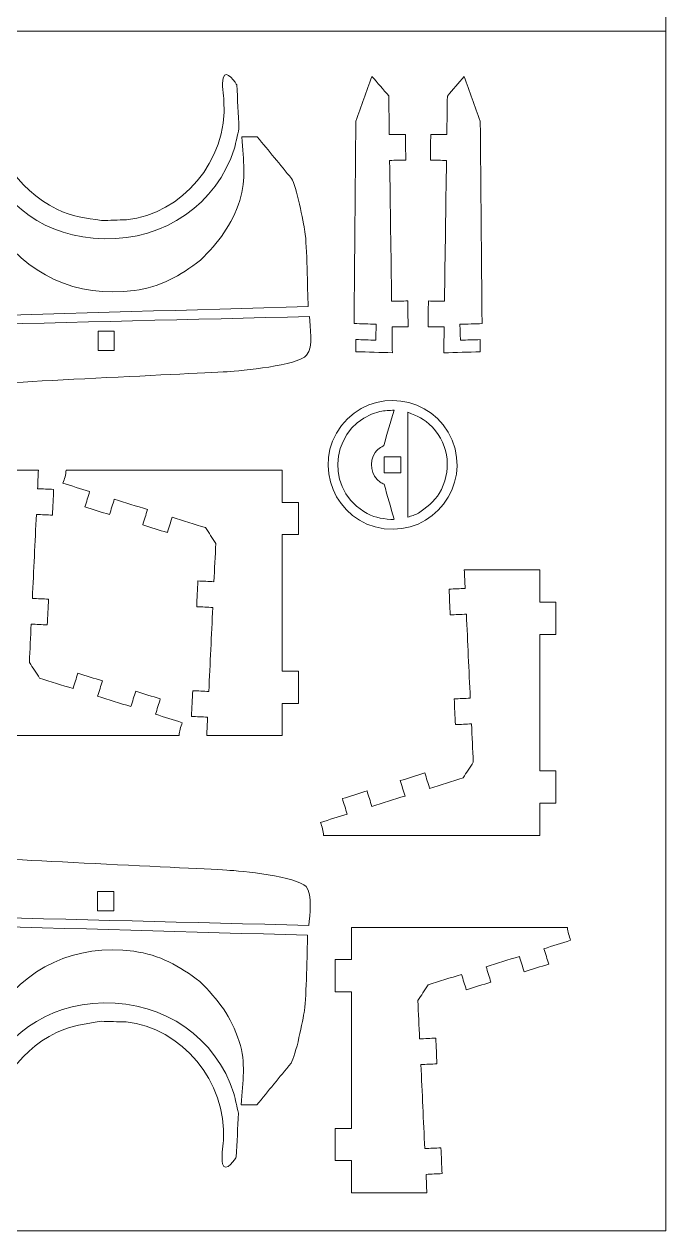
# Model space of a CAD drawing. Header units: centimetres. Extents: x 23.4 to 81.4, y 23.1 to 61.1.
# Drawn here: x 71.22 to 81.37, y 23.09 to 42.2 of the extents above; entities that cross this region are included whole.
import ezdxf

# ---------------------------------------------------------------- set-up
doc = ezdxf.new("R2010")
doc.units = ezdxf.units.CM
doc.header["$MEASUREMENT"] = 0
doc.layers.add('Camada 1', color=7, linetype='Continuous')

msp = doc.modelspace()

# ---------------------------------------------------------------- linework, layer by layer
at = {"layer": 'Camada 1', "color": 175, "lineweight": 20}
for points in [[(81.37193, 61.09444), (81.37193, 61.09444), (81.37193, 23.09444), (81.37193, 23.09444)], [(23.37193, 42.09444), (23.37193, 42.09444), (81.37193, 42.09444), (81.37193, 42.09444)], [(23.37193, 23.09444), (23.37193, 23.09444), (81.37193, 23.09444), (81.37193, 23.09444)]]:
    msp.add_open_spline(points, degree=3, dxfattribs=at)
at = {"layer": 'Camada 1', "color": 114, "lineweight": 9}
for points, knots in [([(72.44384, 39.09448), (72.20046, 39.13155), (71.97573, 39.15892), (71.73872, 39.27316), (71.73872, 39.27316), (71.09253, 39.58463), (70.73038, 40.25845), (70.47953, 40.89055), (70.47953, 40.89055), (70.38877, 41.11925), (70.33681, 41.63975), (70.01195, 41.66389), (70.01195, 41.66389), (69.36122, 41.66901), (68.71049, 41.67412), (68.05976, 41.67924), (68.05976, 41.67924), (65.79178, 41.68693), (63.5085, 41.66277), (61.2408, 41.62264), (61.2408, 41.62264), (60.79429, 41.61288), (60.34779, 41.60311), (59.90128, 41.59335), (59.90128, 41.59335), (59.5117, 41.56027), (59.66974, 41.06447), (59.51252, 40.57643), (59.51252, 40.57643), (58.95666, 38.85098), (56.60141, 38.56348), (55.64689, 40.10482), (55.64689, 40.10482), (55.24868, 40.74785), (55.49301, 41.09395), (55.08874, 41.04688), (55.08874, 41.04688), (55.11459, 40.76546), (55.12636, 40.60205), (55.24227, 40.31459), (55.24227, 40.31459), (55.80534, 38.91816), (57.46146, 38.28498), (58.78356, 39.1026), (58.78356, 39.1026), (59.42362, 39.49843), (59.82345, 40.1884), (59.85354, 40.94318), (59.85354, 40.94318), (59.85861, 41.0703), (59.83539, 41.1372), (59.94464, 41.1414), (59.94464, 41.1414), (61.49237, 41.18665), (69.87624, 41.30693), (70.03321, 41.23594), (70.03321, 41.23594), (70.17435, 41.17211), (70.20813, 40.63637), (70.49237, 40.12919), (70.49237, 40.12919), (70.93773, 39.33452), (71.52874, 38.82482), (72.48797, 38.8045), (72.48797, 38.8045), (73.44109, 38.78431), (74.26849, 39.35689), (74.54637, 40.2385), (74.54637, 40.2385), (74.57022, 40.34121), (74.5941, 40.44393), (74.61796, 40.54664), (74.61796, 40.54664), (74.6066, 40.77931), (74.59524, 41.01199), (74.58388, 41.24466), (74.58388, 41.24466), (74.58367, 41.24518), (74.40764, 41.52243), (74.36726, 41.35129), (74.36726, 41.35129), (74.34284, 41.24784), (74.37367, 41.08547), (74.37983, 40.98368), (74.37983, 40.98368), (74.43693, 40.03985), (73.71355, 39.19713), (72.83957, 39.10548), (72.83957, 39.10548), (72.70766, 39.10181), (72.57575, 39.09815), (72.44384, 39.09448)], [0, 0, 0, 0, 0.04166667, 0.04166667, 0.04166667, 0.04166667, 0.08333333, 0.08333333, 0.08333333, 0.08333333, 0.125, 0.125, 0.125, 0.125, 0.16666667, 0.16666667, 0.16666667, 0.16666667, 0.20833333, 0.20833333, 0.20833333, 0.20833333, 0.25, 0.25, 0.25, 0.25, 0.29166667, 0.29166667, 0.29166667, 0.29166667, 0.33333333, 0.33333333, 0.33333333, 0.33333333, 0.375, 0.375, 0.375, 0.375, 0.41666667, 0.41666667, 0.41666667, 0.41666667, 0.45833333, 0.45833333, 0.45833333, 0.45833333, 0.5, 0.5, 0.5, 0.5, 0.54166667, 0.54166667, 0.54166667, 0.54166667, 0.58333333, 0.58333333, 0.58333333, 0.58333333, 0.625, 0.625, 0.625, 0.625, 0.66666667, 0.66666667, 0.66666667, 0.66666667, 0.70833333, 0.70833333, 0.70833333, 0.70833333, 0.75, 0.75, 0.75, 0.75, 0.79166667, 0.79166667, 0.79166667, 0.79166667, 0.83333333, 0.83333333, 0.83333333, 0.83333333, 0.875, 0.875, 0.875, 0.875, 0.91666667, 0.91666667, 0.91666667, 0.91666667, 1, 1, 1, 1]), ([(76.72267, 41.3761), (76.63772, 41.13986), (76.55277, 40.90361), (76.46781, 40.66737), (76.46781, 40.66737), (76.45801, 39.59908), (76.4482, 38.53079), (76.4384, 37.46252), (76.4384, 37.46252), (76.55532, 37.4591), (76.67225, 37.45567), (76.78918, 37.45225), (76.78918, 37.45225), (76.78672, 37.36814), (76.78426, 37.28403), (76.78179, 37.19991), (76.78179, 37.19991), (76.67722, 37.20297), (76.57265, 37.20603), (76.46808, 37.2091), (76.46808, 37.2091), (76.46807, 37.14495), (76.46807, 37.08081), (76.46806, 37.01667), (76.46806, 37.01667), (76.66035, 37.01104), (76.85263, 37.00541), (77.04491, 36.99978), (77.04491, 36.99978), (77.043, 37.1362), (77.0411, 37.27263), (77.03918, 37.40904), (77.03918, 37.40904), (77.12416, 37.41025), (77.20914, 37.41142), (77.29412, 37.41261), (77.29412, 37.41261), (77.29222, 37.54858), (77.29031, 37.68454), (77.28841, 37.82051), (77.28841, 37.82051), (77.20343, 37.81932), (77.11845, 37.81813), (77.03347, 37.81694), (77.03347, 37.81694), (77.02307, 38.56029), (77.01265, 39.30364), (77.00224, 40.04698), (77.00224, 40.04698), (77.08722, 40.04818), (77.1722, 40.04936), (77.25718, 40.05056), (77.25718, 40.05056), (77.25528, 40.18652), (77.25337, 40.32248), (77.25147, 40.45845), (77.25147, 40.45845), (77.16649, 40.45725), (77.08151, 40.45607), (76.99653, 40.45488), (76.99653, 40.45488), (76.99368, 40.65882), (76.99083, 40.86278), (76.98797, 41.06673), (76.98797, 41.06673), (76.89954, 41.16985), (76.8111, 41.27297), (76.72267, 41.3761)], [0, 0, 0, 0, 0.05555556, 0.05555556, 0.05555556, 0.05555556, 0.11111111, 0.11111111, 0.11111111, 0.11111111, 0.16666667, 0.16666667, 0.16666667, 0.16666667, 0.22222222, 0.22222222, 0.22222222, 0.22222222, 0.27777778, 0.27777778, 0.27777778, 0.27777778, 0.33333333, 0.33333333, 0.33333333, 0.33333333, 0.38888889, 0.38888889, 0.38888889, 0.38888889, 0.44444444, 0.44444444, 0.44444444, 0.44444444, 0.5, 0.5, 0.5, 0.5, 0.55555556, 0.55555556, 0.55555556, 0.55555556, 0.61111111, 0.61111111, 0.61111111, 0.61111111, 0.66666667, 0.66666667, 0.66666667, 0.66666667, 0.72222222, 0.72222222, 0.72222222, 0.72222222, 0.77777778, 0.77777778, 0.77777778, 0.77777778, 0.83333333, 0.83333333, 0.83333333, 0.83333333, 0.88888889, 0.88888889, 0.88888889, 0.88888889, 1, 1, 1, 1]), ([(78.18061, 41.37558), (78.26556, 41.13934), (78.35051, 40.90309), (78.43547, 40.66685), (78.43547, 40.66685), (78.44527, 39.59856), (78.45508, 38.53027), (78.46488, 37.462), (78.46488, 37.462), (78.34796, 37.45858), (78.23103, 37.45515), (78.1141, 37.45173), (78.1141, 37.45173), (78.11656, 37.36762), (78.11902, 37.28351), (78.12149, 37.19939), (78.12149, 37.19939), (78.22606, 37.20245), (78.33063, 37.20551), (78.4352, 37.20858), (78.4352, 37.20858), (78.43521, 37.14443), (78.43521, 37.08029), (78.43522, 37.01615), (78.43522, 37.01615), (78.24293, 37.01052), (78.05065, 37.00489), (77.85837, 36.99926), (77.85837, 36.99926), (77.86028, 37.13568), (77.86218, 37.27211), (77.8641, 37.40852), (77.8641, 37.40852), (77.77912, 37.40973), (77.69414, 37.4109), (77.60916, 37.41209), (77.60916, 37.41209), (77.61106, 37.54806), (77.61297, 37.68402), (77.61487, 37.81999), (77.61487, 37.81999), (77.69985, 37.8188), (77.78483, 37.81761), (77.86981, 37.81642), (77.86981, 37.81642), (77.88021, 38.55977), (77.89063, 39.30312), (77.90104, 40.04646), (77.90104, 40.04646), (77.81606, 40.04766), (77.73108, 40.04884), (77.6461, 40.05004), (77.6461, 40.05004), (77.648, 40.186), (77.64991, 40.32196), (77.65181, 40.45793), (77.65181, 40.45793), (77.73679, 40.45673), (77.82177, 40.45555), (77.90675, 40.45436), (77.90675, 40.45436), (77.9096, 40.6583), (77.91245, 40.86226), (77.91531, 41.06621), (77.91531, 41.06621), (78.00374, 41.16933), (78.09218, 41.27245), (78.18061, 41.37558)], [0, 0, 0, 0, 0.05555556, 0.05555556, 0.05555556, 0.05555556, 0.11111111, 0.11111111, 0.11111111, 0.11111111, 0.16666667, 0.16666667, 0.16666667, 0.16666667, 0.22222222, 0.22222222, 0.22222222, 0.22222222, 0.27777778, 0.27777778, 0.27777778, 0.27777778, 0.33333333, 0.33333333, 0.33333333, 0.33333333, 0.38888889, 0.38888889, 0.38888889, 0.38888889, 0.44444444, 0.44444444, 0.44444444, 0.44444444, 0.5, 0.5, 0.5, 0.5, 0.55555556, 0.55555556, 0.55555556, 0.55555556, 0.61111111, 0.61111111, 0.61111111, 0.61111111, 0.66666667, 0.66666667, 0.66666667, 0.66666667, 0.72222222, 0.72222222, 0.72222222, 0.72222222, 0.77777778, 0.77777778, 0.77777778, 0.77777778, 0.83333333, 0.83333333, 0.83333333, 0.83333333, 0.88888889, 0.88888889, 0.88888889, 0.88888889, 1, 1, 1, 1]), ([(74.00865, 38.46543), (73.6819, 38.21846), (73.37567, 38.04109), (72.96028, 37.98542), (72.96028, 37.98542), (72.04451, 37.8627), (71.24466, 38.23883), (70.73903, 39.0033), (70.73903, 39.0033), (70.68508, 39.09483), (70.63113, 39.18635), (70.57717, 39.27788), (70.57717, 39.27788), (66.95935, 39.22892), (63.34152, 39.17997), (59.72368, 39.131), (59.72368, 39.131), (59.41352, 38.55781), (59.02339, 38.17082), (58.398, 37.9492), (58.398, 37.9492), (57.13347, 37.50109), (55.81689, 38.18127), (55.32901, 39.37009), (55.32901, 39.37009), (55.21882, 39.63857), (55.19846, 39.82167), (55.17104, 40.1013), (55.17104, 40.1013), (54.89145, 40.04008), (54.41212, 40.05383), (54.10935, 40.00364), (54.10935, 40.00364), (53.95169, 39.9775), (53.74914, 39.54348), (53.66542, 39.39097), (53.66542, 39.39097), (53.48256, 39.0579), (53.40502, 38.79229), (53.38691, 38.43087), (53.38691, 38.43087), (53.43532, 38.42733), (53.48374, 38.42379), (53.53216, 38.42026), (53.53216, 38.42026), (53.51045, 38.11574), (53.48874, 37.81122), (53.46703, 37.5067), (53.46703, 37.5067), (53.42502, 37.5096), (53.38301, 37.51251), (53.341, 37.5154), (53.341, 37.5154), (53.33402, 37.37611), (53.32703, 37.23682), (53.32005, 37.09753), (53.32005, 37.09753), (60.78416, 37.30872), (68.24828, 37.51992), (75.71238, 37.7311), (75.71238, 37.7311), (75.70113, 38.01403), (75.69751, 38.68372), (75.6612, 38.92174), (75.6612, 38.92174), (75.63832, 39.0717), (75.52679, 39.63967), (75.45024, 39.75922), (75.45024, 39.75922), (75.2695, 39.97912), (75.08875, 40.199), (74.90801, 40.41889), (74.90801, 40.41889), (74.82569, 40.41864), (74.74336, 40.41838), (74.66105, 40.41813), (74.66105, 40.41813), (74.68612, 40.02778), (74.74146, 39.765), (74.62969, 39.41194), (74.62969, 39.41194), (74.50621, 39.0219), (74.29275, 38.74924), (74.00865, 38.46543)], [0, 0, 0, 0, 0.04545455, 0.04545455, 0.04545455, 0.04545455, 0.09090909, 0.09090909, 0.09090909, 0.09090909, 0.13636364, 0.13636364, 0.13636364, 0.13636364, 0.18181818, 0.18181818, 0.18181818, 0.18181818, 0.22727273, 0.22727273, 0.22727273, 0.22727273, 0.27272727, 0.27272727, 0.27272727, 0.27272727, 0.31818182, 0.31818182, 0.31818182, 0.31818182, 0.36363636, 0.36363636, 0.36363636, 0.36363636, 0.40909091, 0.40909091, 0.40909091, 0.40909091, 0.45454545, 0.45454545, 0.45454545, 0.45454545, 0.5, 0.5, 0.5, 0.5, 0.54545455, 0.54545455, 0.54545455, 0.54545455, 0.59090909, 0.59090909, 0.59090909, 0.59090909, 0.63636364, 0.63636364, 0.63636364, 0.63636364, 0.68181818, 0.68181818, 0.68181818, 0.68181818, 0.72727273, 0.72727273, 0.72727273, 0.72727273, 0.77272727, 0.77272727, 0.77272727, 0.77272727, 0.81818182, 0.81818182, 0.81818182, 0.81818182, 0.86363636, 0.86363636, 0.86363636, 0.86363636, 0.90909091, 0.90909091, 0.90909091, 0.90909091, 1, 1, 1, 1]), ([(53.33872, 36.46774), (53.3387, 36.38637), (53.33867, 36.30502), (53.33864, 36.22366), (53.33864, 36.22366), (54.78219, 36.22239), (56.38474, 36.19883), (57.80856, 36.22204), (57.80856, 36.22204), (61.77731, 36.30857), (65.74606, 36.39511), (69.71481, 36.48164), (69.71481, 36.48164), (69.34542, 36.03945), (67.63679, 34.06555), (67.24386, 33.74297), (67.24386, 33.74297), (67.09591, 33.62151), (66.89986, 33.57051), (66.71293, 33.55181), (66.71293, 33.55181), (65.39906, 33.42036), (64.05359, 33.42018), (62.73774, 33.40367), (62.73774, 33.40367), (62.75698, 33.3193), (62.77622, 33.23493), (62.79545, 33.15057), (62.79545, 33.15057), (63.11139, 33.15575), (66.64437, 33.27659), (66.852, 33.33156), (66.852, 33.33156), (66.94809, 33.37822), (67.04416, 33.42487), (67.14025, 33.47153), (67.14025, 33.47153), (67.46514, 33.6588), (67.64511, 33.87942), (67.91203, 34.1505), (67.91203, 34.1505), (68.32646, 34.57141), (69.97828, 36.18682), (70.36246, 36.47495), (70.36246, 36.47495), (70.41359, 36.5133), (73.79647, 36.66512), (74.43324, 36.70058), (74.43324, 36.70058), (74.65137, 36.71272), (75.54719, 36.79786), (75.68739, 36.96223), (75.68739, 36.96223), (75.79882, 37.09288), (75.74026, 37.40899), (75.73425, 37.57491), (75.73425, 37.57491), (68.26914, 37.3892), (60.80403, 37.2035), (53.33892, 37.01778), (53.33892, 37.01778), (53.33889, 36.93642), (53.33887, 36.85506), (53.33884, 36.7737), (53.33884, 36.7737), (53.42383, 36.77367), (53.50881, 36.77364), (53.5938, 36.77361), (53.5938, 36.77361), (53.59377, 36.67162), (53.59373, 36.56964), (53.5937, 36.46765), (53.5937, 36.46765), (53.50871, 36.46767), (53.42371, 36.46771), (53.33872, 36.46774)], [0, 0, 0, 0, 0.05, 0.05, 0.05, 0.05, 0.1, 0.1, 0.1, 0.1, 0.15, 0.15, 0.15, 0.15, 0.2, 0.2, 0.2, 0.2, 0.25, 0.25, 0.25, 0.25, 0.3, 0.3, 0.3, 0.3, 0.35, 0.35, 0.35, 0.35, 0.4, 0.4, 0.4, 0.4, 0.45, 0.45, 0.45, 0.45, 0.5, 0.5, 0.5, 0.5, 0.55, 0.55, 0.55, 0.55, 0.6, 0.6, 0.6, 0.6, 0.65, 0.65, 0.65, 0.65, 0.7, 0.7, 0.7, 0.7, 0.75, 0.75, 0.75, 0.75, 0.8, 0.8, 0.8, 0.8, 0.85, 0.85, 0.85, 0.85, 0.9, 0.9, 0.9, 0.9, 1, 1, 1, 1]), ([(76.23885, 35.84644), (76.71598, 36.4677), (77.69085, 36.33904), (77.99034, 35.61517), (77.99034, 35.61517), (78.28984, 34.89128), (77.69095, 34.1115), (76.91431, 34.21398), (76.91431, 34.21398), (76.13772, 34.31645), (75.76173, 35.22521), (76.23885, 35.84644)], [0, 0, 0, 0, 0.25, 0.25, 0.25, 0.25, 0.5, 0.5, 0.5, 0.5, 1, 1, 1, 1]), ([(71.43126, 34.84797), (71.51615, 34.84398), (71.60105, 34.84), (71.68594, 34.836), (71.68594, 34.836), (71.67956, 34.70018), (71.67317, 34.56434), (71.66679, 34.42851), (71.66679, 34.42851), (71.58189, 34.43251), (71.49701, 34.43649), (71.41211, 34.44048), (71.41211, 34.44048), (71.39126, 33.99703), (71.37042, 33.55359), (71.34958, 33.11014), (71.34958, 33.11014), (71.43447, 33.10615), (71.51937, 33.10216), (71.60425, 33.09817), (71.60425, 33.09817), (71.59787, 32.96235), (71.59149, 32.82651), (71.5851, 32.69068), (71.5851, 32.69068), (71.50021, 32.69468), (71.41531, 32.69866), (71.33042, 32.70265), (71.33042, 32.70265), (71.32092, 32.50056), (71.31143, 32.29848), (71.30192, 32.0964), (71.30192, 32.0964), (71.35596, 32.01322), (71.40999, 31.93004), (71.46402, 31.84687), (71.46402, 31.84687), (71.64021, 31.7918), (71.81639, 31.73674), (71.99258, 31.68167), (71.99258, 31.68167), (72.01784, 31.76282), (72.0431, 31.84397), (72.06836, 31.92512), (72.06836, 31.92512), (72.19819, 31.8847), (72.32803, 31.84428), (72.45786, 31.80386), (72.45786, 31.80386), (72.4326, 31.72272), (72.40733, 31.64157), (72.38208, 31.56042), (72.38208, 31.56042), (72.55735, 31.50586), (72.73263, 31.4513), (72.9079, 31.39674), (72.9079, 31.39674), (72.93316, 31.47789), (72.95842, 31.55903), (72.98369, 31.64018), (72.98369, 31.64018), (73.11352, 31.59976), (73.24335, 31.55934), (73.37318, 31.51892), (73.37318, 31.51892), (73.34793, 31.43777), (73.32266, 31.35664), (73.2974, 31.27549), (73.2974, 31.27549), (73.43816, 31.23094), (73.57891, 31.18638), (73.71966, 31.14183), (73.71966, 31.14183), (73.69836, 31.07368), (73.67117, 31.00886), (73.67117, 30.93723), (73.67117, 30.93723), (72.5308, 30.93727), (71.39043, 30.9373), (70.25005, 30.93734), (70.25005, 30.93734), (70.25005, 31.10731), (70.25006, 31.27728), (70.25006, 31.44726), (70.25006, 31.44726), (70.16507, 31.44726), (70.0801, 31.44727), (69.99511, 31.44727), (69.99511, 31.44727), (69.99512, 31.61724), (69.99512, 31.78721), (69.99513, 31.95719), (69.99513, 31.95719), (70.08011, 31.95719), (70.16509, 31.95718), (70.25008, 31.95718), (70.25008, 31.95718), (70.25011, 32.67825), (70.25013, 33.39932), (70.25015, 34.12039), (70.25015, 34.12039), (70.16516, 34.12039), (70.08018, 34.1204), (69.99519, 34.1204), (69.99519, 34.1204), (69.9952, 34.29037), (69.9952, 34.46034), (69.99521, 34.63032), (69.99521, 34.63032), (70.08019, 34.63032), (70.16517, 34.63031), (70.25016, 34.63031), (70.25016, 34.63031), (70.25017, 34.80028), (70.25017, 34.97026), (70.25018, 35.14024), (70.25018, 35.14024), (70.64845, 35.14023), (71.04673, 35.14021), (71.445, 35.1402), (71.445, 35.1402), (71.44042, 35.04279), (71.43584, 34.94538), (71.43126, 34.84797)], [0, 0, 0, 0, 0.03125, 0.03125, 0.03125, 0.03125, 0.0625, 0.0625, 0.0625, 0.0625, 0.09375, 0.09375, 0.09375, 0.09375, 0.125, 0.125, 0.125, 0.125, 0.15625, 0.15625, 0.15625, 0.15625, 0.1875, 0.1875, 0.1875, 0.1875, 0.21875, 0.21875, 0.21875, 0.21875, 0.25, 0.25, 0.25, 0.25, 0.28125, 0.28125, 0.28125, 0.28125, 0.3125, 0.3125, 0.3125, 0.3125, 0.34375, 0.34375, 0.34375, 0.34375, 0.375, 0.375, 0.375, 0.375, 0.40625, 0.40625, 0.40625, 0.40625, 0.4375, 0.4375, 0.4375, 0.4375, 0.46875, 0.46875, 0.46875, 0.46875, 0.5, 0.5, 0.5, 0.5, 0.53125, 0.53125, 0.53125, 0.53125, 0.5625, 0.5625, 0.5625, 0.5625, 0.59375, 0.59375, 0.59375, 0.59375, 0.625, 0.625, 0.625, 0.625, 0.65625, 0.65625, 0.65625, 0.65625, 0.6875, 0.6875, 0.6875, 0.6875, 0.71875, 0.71875, 0.71875, 0.71875, 0.75, 0.75, 0.75, 0.75, 0.78125, 0.78125, 0.78125, 0.78125, 0.8125, 0.8125, 0.8125, 0.8125, 0.84375, 0.84375, 0.84375, 0.84375, 0.875, 0.875, 0.875, 0.875, 0.90625, 0.90625, 0.90625, 0.90625, 0.9375, 0.9375, 0.9375, 0.9375, 1, 1, 1, 1]), ([(74.12175, 31.22949), (74.03686, 31.23348), (73.95196, 31.23746), (73.86707, 31.24146), (73.86707, 31.24146), (73.87345, 31.37728), (73.87984, 31.51312), (73.88622, 31.64895), (73.88622, 31.64895), (73.97112, 31.64495), (74.056, 31.64097), (74.1409, 31.63698), (74.1409, 31.63698), (74.16175, 32.08043), (74.18259, 32.52387), (74.20343, 32.96732), (74.20343, 32.96732), (74.11854, 32.97131), (74.03364, 32.9753), (73.94876, 32.97929), (73.94876, 32.97929), (73.95514, 33.11511), (73.96152, 33.25095), (73.96791, 33.38678), (73.96791, 33.38678), (74.0528, 33.38278), (74.1377, 33.3788), (74.22259, 33.37481), (74.22259, 33.37481), (74.23209, 33.5769), (74.24158, 33.77898), (74.25109, 33.98106), (74.25109, 33.98106), (74.19705, 34.06424), (74.14302, 34.14742), (74.08899, 34.23059), (74.08899, 34.23059), (73.9128, 34.28566), (73.73662, 34.34072), (73.56043, 34.39579), (73.56043, 34.39579), (73.53517, 34.31464), (73.50991, 34.23349), (73.48465, 34.15234), (73.48465, 34.15234), (73.35482, 34.19276), (73.22498, 34.23318), (73.09515, 34.2736), (73.09515, 34.2736), (73.12041, 34.35474), (73.14568, 34.43589), (73.17093, 34.51704), (73.17093, 34.51704), (72.99566, 34.5716), (72.82038, 34.62616), (72.64511, 34.68072), (72.64511, 34.68072), (72.61985, 34.59957), (72.59459, 34.51843), (72.56932, 34.43728), (72.56932, 34.43728), (72.43949, 34.4777), (72.30966, 34.51812), (72.17983, 34.55854), (72.17983, 34.55854), (72.20508, 34.63969), (72.23035, 34.72082), (72.25561, 34.80197), (72.25561, 34.80197), (72.11485, 34.84652), (71.9741, 34.89108), (71.83335, 34.93563), (71.83335, 34.93563), (71.85465, 35.00378), (71.88184, 35.0686), (71.88184, 35.14023), (71.88184, 35.14023), (73.02221, 35.14019), (74.16258, 35.14016), (75.30296, 35.14012), (75.30296, 35.14012), (75.30296, 34.97015), (75.30295, 34.80018), (75.30295, 34.6302), (75.30295, 34.6302), (75.38794, 34.6302), (75.47291, 34.63019), (75.5579, 34.63019), (75.5579, 34.63019), (75.55789, 34.46022), (75.55789, 34.29025), (75.55788, 34.12027), (75.55788, 34.12027), (75.4729, 34.12027), (75.38792, 34.12028), (75.30293, 34.12028), (75.30293, 34.12028), (75.3029, 33.39921), (75.30288, 32.67814), (75.30286, 31.95707), (75.30286, 31.95707), (75.38785, 31.95707), (75.47283, 31.95706), (75.55782, 31.95706), (75.55782, 31.95706), (75.55781, 31.78709), (75.55781, 31.61712), (75.5578, 31.44714), (75.5578, 31.44714), (75.47282, 31.44714), (75.38784, 31.44715), (75.30285, 31.44715), (75.30285, 31.44715), (75.30284, 31.27718), (75.30284, 31.1072), (75.30283, 30.93722), (75.30283, 30.93722), (74.90456, 30.93723), (74.50628, 30.93725), (74.10801, 30.93726), (74.10801, 30.93726), (74.11259, 31.03467), (74.11717, 31.13208), (74.12175, 31.22949)], [0, 0, 0, 0, 0.03125, 0.03125, 0.03125, 0.03125, 0.0625, 0.0625, 0.0625, 0.0625, 0.09375, 0.09375, 0.09375, 0.09375, 0.125, 0.125, 0.125, 0.125, 0.15625, 0.15625, 0.15625, 0.15625, 0.1875, 0.1875, 0.1875, 0.1875, 0.21875, 0.21875, 0.21875, 0.21875, 0.25, 0.25, 0.25, 0.25, 0.28125, 0.28125, 0.28125, 0.28125, 0.3125, 0.3125, 0.3125, 0.3125, 0.34375, 0.34375, 0.34375, 0.34375, 0.375, 0.375, 0.375, 0.375, 0.40625, 0.40625, 0.40625, 0.40625, 0.4375, 0.4375, 0.4375, 0.4375, 0.46875, 0.46875, 0.46875, 0.46875, 0.5, 0.5, 0.5, 0.5, 0.53125, 0.53125, 0.53125, 0.53125, 0.5625, 0.5625, 0.5625, 0.5625, 0.59375, 0.59375, 0.59375, 0.59375, 0.625, 0.625, 0.625, 0.625, 0.65625, 0.65625, 0.65625, 0.65625, 0.6875, 0.6875, 0.6875, 0.6875, 0.71875, 0.71875, 0.71875, 0.71875, 0.75, 0.75, 0.75, 0.75, 0.78125, 0.78125, 0.78125, 0.78125, 0.8125, 0.8125, 0.8125, 0.8125, 0.84375, 0.84375, 0.84375, 0.84375, 0.875, 0.875, 0.875, 0.875, 0.90625, 0.90625, 0.90625, 0.90625, 0.9375, 0.9375, 0.9375, 0.9375, 1, 1, 1, 1]), ([(78.19631, 33.26842), (78.11142, 33.26443), (78.02652, 33.26045), (77.94163, 33.25645), (77.94163, 33.25645), (77.94801, 33.12063), (77.9544, 32.98479), (77.96078, 32.84896), (77.96078, 32.84896), (78.04568, 32.85296), (78.13056, 32.85694), (78.21546, 32.86093), (78.21546, 32.86093), (78.23631, 32.41748), (78.25715, 31.97404), (78.27799, 31.53059), (78.27799, 31.53059), (78.1931, 31.5266), (78.1082, 31.52261), (78.02332, 31.51862), (78.02332, 31.51862), (78.0297, 31.3828), (78.03608, 31.24696), (78.04247, 31.11113), (78.04247, 31.11113), (78.12736, 31.11513), (78.21226, 31.11911), (78.29715, 31.1231), (78.29715, 31.1231), (78.30665, 30.92101), (78.31614, 30.71893), (78.32565, 30.51685), (78.32565, 30.51685), (78.27161, 30.43367), (78.21758, 30.35049), (78.16355, 30.26732), (78.16355, 30.26732), (77.98736, 30.21225), (77.81118, 30.15719), (77.63499, 30.10212), (77.63499, 30.10212), (77.60973, 30.18327), (77.58447, 30.26442), (77.55921, 30.34557), (77.55921, 30.34557), (77.42938, 30.30515), (77.29954, 30.26473), (77.16971, 30.22431), (77.16971, 30.22431), (77.19497, 30.14317), (77.22024, 30.06202), (77.24549, 29.98087), (77.24549, 29.98087), (77.07022, 29.92631), (76.89494, 29.87175), (76.71967, 29.81719), (76.71967, 29.81719), (76.69441, 29.89834), (76.66915, 29.97948), (76.64388, 30.06063), (76.64388, 30.06063), (76.51405, 30.02021), (76.38422, 29.97979), (76.25439, 29.93937), (76.25439, 29.93937), (76.27964, 29.85822), (76.30491, 29.77709), (76.33017, 29.69594), (76.33017, 29.69594), (76.18941, 29.65139), (76.04866, 29.60683), (75.90791, 29.56228), (75.90791, 29.56228), (75.92921, 29.49413), (75.9564, 29.42931), (75.9564, 29.35768), (75.9564, 29.35768), (77.09677, 29.35772), (78.23714, 29.35775), (79.37752, 29.35779), (79.37752, 29.35779), (79.37752, 29.52776), (79.37751, 29.69773), (79.37751, 29.86771), (79.37751, 29.86771), (79.4625, 29.86771), (79.54747, 29.86772), (79.63246, 29.86772), (79.63246, 29.86772), (79.63245, 30.03769), (79.63245, 30.20766), (79.63244, 30.37764), (79.63244, 30.37764), (79.54746, 30.37764), (79.46248, 30.37763), (79.37749, 30.37763), (79.37749, 30.37763), (79.37746, 31.0987), (79.37744, 31.81977), (79.37742, 32.54084), (79.37742, 32.54084), (79.46241, 32.54084), (79.54739, 32.54085), (79.63238, 32.54085), (79.63238, 32.54085), (79.63237, 32.71082), (79.63237, 32.88079), (79.63236, 33.05077), (79.63236, 33.05077), (79.54738, 33.05077), (79.4624, 33.05076), (79.37741, 33.05076), (79.37741, 33.05076), (79.3774, 33.22073), (79.3774, 33.39071), (79.37739, 33.56069), (79.37739, 33.56069), (78.97912, 33.56068), (78.58084, 33.56066), (78.18257, 33.56065), (78.18257, 33.56065), (78.18715, 33.46324), (78.19173, 33.36583), (78.19631, 33.26842)], [0, 0, 0, 0, 0.03125, 0.03125, 0.03125, 0.03125, 0.0625, 0.0625, 0.0625, 0.0625, 0.09375, 0.09375, 0.09375, 0.09375, 0.125, 0.125, 0.125, 0.125, 0.15625, 0.15625, 0.15625, 0.15625, 0.1875, 0.1875, 0.1875, 0.1875, 0.21875, 0.21875, 0.21875, 0.21875, 0.25, 0.25, 0.25, 0.25, 0.28125, 0.28125, 0.28125, 0.28125, 0.3125, 0.3125, 0.3125, 0.3125, 0.34375, 0.34375, 0.34375, 0.34375, 0.375, 0.375, 0.375, 0.375, 0.40625, 0.40625, 0.40625, 0.40625, 0.4375, 0.4375, 0.4375, 0.4375, 0.46875, 0.46875, 0.46875, 0.46875, 0.5, 0.5, 0.5, 0.5, 0.53125, 0.53125, 0.53125, 0.53125, 0.5625, 0.5625, 0.5625, 0.5625, 0.59375, 0.59375, 0.59375, 0.59375, 0.625, 0.625, 0.625, 0.625, 0.65625, 0.65625, 0.65625, 0.65625, 0.6875, 0.6875, 0.6875, 0.6875, 0.71875, 0.71875, 0.71875, 0.71875, 0.75, 0.75, 0.75, 0.75, 0.78125, 0.78125, 0.78125, 0.78125, 0.8125, 0.8125, 0.8125, 0.8125, 0.84375, 0.84375, 0.84375, 0.84375, 0.875, 0.875, 0.875, 0.875, 0.90625, 0.90625, 0.90625, 0.90625, 0.9375, 0.9375, 0.9375, 0.9375, 1, 1, 1, 1]), ([(53.33026, 29.03982), (53.33024, 29.12119), (53.33021, 29.20254), (53.33018, 29.2839), (53.33018, 29.2839), (54.77373, 29.28517), (56.37628, 29.30873), (57.8001, 29.28552), (57.8001, 29.28552), (61.76885, 29.19899), (65.7376, 29.11245), (69.70635, 29.02592), (69.70635, 29.02592), (69.33696, 29.46811), (67.62833, 31.44201), (67.2354, 31.76459), (67.2354, 31.76459), (67.08745, 31.88605), (66.8914, 31.93705), (66.70447, 31.95575), (66.70447, 31.95575), (65.3906, 32.0872), (64.04513, 32.08738), (62.72928, 32.10389), (62.72928, 32.10389), (62.74852, 32.18826), (62.76776, 32.27263), (62.78699, 32.35699), (62.78699, 32.35699), (63.10293, 32.35181), (66.63591, 32.23097), (66.84354, 32.176), (66.84354, 32.176), (66.93963, 32.12934), (67.0357, 32.08269), (67.13179, 32.03603), (67.13179, 32.03603), (67.45668, 31.84876), (67.63665, 31.62814), (67.90357, 31.35706), (67.90357, 31.35706), (68.318, 30.93615), (69.96982, 29.32074), (70.354, 29.03261), (70.354, 29.03261), (70.40513, 28.99426), (73.78801, 28.84244), (74.42478, 28.80698), (74.42478, 28.80698), (74.64291, 28.79484), (75.53873, 28.7097), (75.67893, 28.54533), (75.67893, 28.54533), (75.79036, 28.41468), (75.7318, 28.09857), (75.72579, 27.93265), (75.72579, 27.93265), (68.26068, 28.11836), (60.79557, 28.30406), (53.33046, 28.48978), (53.33046, 28.48978), (53.33043, 28.57114), (53.33041, 28.6525), (53.33038, 28.73386), (53.33038, 28.73386), (53.41537, 28.73389), (53.50035, 28.73392), (53.58534, 28.73395), (53.58534, 28.73395), (53.58531, 28.83594), (53.58527, 28.93792), (53.58524, 29.03991), (53.58524, 29.03991), (53.50025, 29.03989), (53.41525, 29.03985), (53.33026, 29.03982)], [0, 0, 0, 0, 0.05, 0.05, 0.05, 0.05, 0.1, 0.1, 0.1, 0.1, 0.15, 0.15, 0.15, 0.15, 0.2, 0.2, 0.2, 0.2, 0.25, 0.25, 0.25, 0.25, 0.3, 0.3, 0.3, 0.3, 0.35, 0.35, 0.35, 0.35, 0.4, 0.4, 0.4, 0.4, 0.45, 0.45, 0.45, 0.45, 0.5, 0.5, 0.5, 0.5, 0.55, 0.55, 0.55, 0.55, 0.6, 0.6, 0.6, 0.6, 0.65, 0.65, 0.65, 0.65, 0.7, 0.7, 0.7, 0.7, 0.75, 0.75, 0.75, 0.75, 0.8, 0.8, 0.8, 0.8, 0.85, 0.85, 0.85, 0.85, 0.9, 0.9, 0.9, 0.9, 1, 1, 1, 1]), ([(74.00019, 27.04213), (73.67344, 27.2891), (73.36721, 27.46647), (72.95182, 27.52214), (72.95182, 27.52214), (72.03605, 27.64486), (71.2362, 27.26873), (70.73057, 26.50426), (70.73057, 26.50426), (70.67662, 26.41273), (70.62267, 26.32121), (70.56871, 26.22968), (70.56871, 26.22968), (66.95089, 26.27864), (63.33306, 26.32759), (59.71522, 26.37656), (59.71522, 26.37656), (59.40506, 26.94975), (59.01493, 27.33674), (58.38954, 27.55836), (58.38954, 27.55836), (57.12501, 28.00647), (55.80843, 27.32629), (55.32055, 26.13747), (55.32055, 26.13747), (55.21036, 25.86899), (55.19, 25.68589), (55.16258, 25.40626), (55.16258, 25.40626), (54.88299, 25.46748), (54.40366, 25.45373), (54.10089, 25.50392), (54.10089, 25.50392), (53.94323, 25.53006), (53.74068, 25.96408), (53.65696, 26.11659), (53.65696, 26.11659), (53.4741, 26.44966), (53.39656, 26.71527), (53.37845, 27.07669), (53.37845, 27.07669), (53.42686, 27.08023), (53.47528, 27.08377), (53.5237, 27.0873), (53.5237, 27.0873), (53.50199, 27.39182), (53.48028, 27.69634), (53.45857, 28.00086), (53.45857, 28.00086), (53.41656, 27.99796), (53.37455, 27.99505), (53.33254, 27.99216), (53.33254, 27.99216), (53.32556, 28.13145), (53.31857, 28.27074), (53.31159, 28.41003), (53.31159, 28.41003), (60.7757, 28.19884), (68.23982, 27.98764), (75.70392, 27.77646), (75.70392, 27.77646), (75.69267, 27.49353), (75.68905, 26.82384), (75.65274, 26.58582), (75.65274, 26.58582), (75.62986, 26.43586), (75.51833, 25.86789), (75.44178, 25.74834), (75.44178, 25.74834), (75.26104, 25.52844), (75.08029, 25.30856), (74.89955, 25.08867), (74.89955, 25.08867), (74.81723, 25.08892), (74.7349, 25.08918), (74.65259, 25.08943), (74.65259, 25.08943), (74.67766, 25.47978), (74.733, 25.74256), (74.62123, 26.09562), (74.62123, 26.09562), (74.49775, 26.48566), (74.28429, 26.75832), (74.00019, 27.04213)], [0, 0, 0, 0, 0.04545455, 0.04545455, 0.04545455, 0.04545455, 0.09090909, 0.09090909, 0.09090909, 0.09090909, 0.13636364, 0.13636364, 0.13636364, 0.13636364, 0.18181818, 0.18181818, 0.18181818, 0.18181818, 0.22727273, 0.22727273, 0.22727273, 0.22727273, 0.27272727, 0.27272727, 0.27272727, 0.27272727, 0.31818182, 0.31818182, 0.31818182, 0.31818182, 0.36363636, 0.36363636, 0.36363636, 0.36363636, 0.40909091, 0.40909091, 0.40909091, 0.40909091, 0.45454545, 0.45454545, 0.45454545, 0.45454545, 0.5, 0.5, 0.5, 0.5, 0.54545455, 0.54545455, 0.54545455, 0.54545455, 0.59090909, 0.59090909, 0.59090909, 0.59090909, 0.63636364, 0.63636364, 0.63636364, 0.63636364, 0.68181818, 0.68181818, 0.68181818, 0.68181818, 0.72727273, 0.72727273, 0.72727273, 0.72727273, 0.77272727, 0.77272727, 0.77272727, 0.77272727, 0.81818182, 0.81818182, 0.81818182, 0.81818182, 0.86363636, 0.86363636, 0.86363636, 0.86363636, 0.90909091, 0.90909091, 0.90909091, 0.90909091, 1, 1, 1, 1]), ([(77.57735, 23.98969), (77.66224, 23.99368), (77.74714, 23.99766), (77.83203, 24.00166), (77.83203, 24.00166), (77.82565, 24.13748), (77.81926, 24.27332), (77.81288, 24.40915), (77.81288, 24.40915), (77.72798, 24.40515), (77.6431, 24.40117), (77.5582, 24.39718), (77.5582, 24.39718), (77.53735, 24.84063), (77.51651, 25.28407), (77.49567, 25.72752), (77.49567, 25.72752), (77.58056, 25.73151), (77.66546, 25.7355), (77.75034, 25.73949), (77.75034, 25.73949), (77.74396, 25.87531), (77.73758, 26.01115), (77.73119, 26.14698), (77.73119, 26.14698), (77.6463, 26.14298), (77.5614, 26.139), (77.47651, 26.13501), (77.47651, 26.13501), (77.46701, 26.3371), (77.45752, 26.53918), (77.44801, 26.74126), (77.44801, 26.74126), (77.50205, 26.82444), (77.55608, 26.90762), (77.61011, 26.99079), (77.61011, 26.99079), (77.7863, 27.04586), (77.96248, 27.10092), (78.13867, 27.15599), (78.13867, 27.15599), (78.16393, 27.07484), (78.18919, 26.99369), (78.21445, 26.91254), (78.21445, 26.91254), (78.34428, 26.95296), (78.47412, 26.99338), (78.60395, 27.0338), (78.60395, 27.0338), (78.57869, 27.11494), (78.55342, 27.19609), (78.52817, 27.27724), (78.52817, 27.27724), (78.70344, 27.3318), (78.87872, 27.38636), (79.05399, 27.44092), (79.05399, 27.44092), (79.07925, 27.35977), (79.10451, 27.27863), (79.12978, 27.19748), (79.12978, 27.19748), (79.25961, 27.2379), (79.38944, 27.27832), (79.51927, 27.31874), (79.51927, 27.31874), (79.49402, 27.39989), (79.46875, 27.48102), (79.44349, 27.56217), (79.44349, 27.56217), (79.58425, 27.60672), (79.725, 27.65128), (79.86575, 27.69583), (79.86575, 27.69583), (79.84445, 27.76398), (79.81726, 27.8288), (79.81726, 27.90043), (79.81726, 27.90043), (78.67689, 27.90039), (77.53652, 27.90036), (76.39614, 27.90032), (76.39614, 27.90032), (76.39614, 27.73035), (76.39615, 27.56038), (76.39615, 27.3904), (76.39615, 27.3904), (76.31116, 27.3904), (76.22619, 27.39039), (76.1412, 27.39039), (76.1412, 27.39039), (76.14121, 27.22042), (76.14121, 27.05045), (76.14122, 26.88047), (76.14122, 26.88047), (76.2262, 26.88047), (76.31118, 26.88048), (76.39617, 26.88048), (76.39617, 26.88048), (76.3962, 26.15941), (76.39622, 25.43834), (76.39624, 24.71727), (76.39624, 24.71727), (76.31125, 24.71727), (76.22627, 24.71726), (76.14128, 24.71726), (76.14128, 24.71726), (76.14129, 24.54729), (76.14129, 24.37732), (76.1413, 24.20734), (76.1413, 24.20734), (76.22628, 24.20734), (76.31126, 24.20735), (76.39625, 24.20735), (76.39625, 24.20735), (76.39626, 24.03738), (76.39626, 23.8674), (76.39627, 23.69742), (76.39627, 23.69742), (76.79454, 23.69743), (77.19282, 23.69745), (77.59109, 23.69746), (77.59109, 23.69746), (77.58651, 23.79487), (77.58193, 23.89228), (77.57735, 23.98969)], [0, 0, 0, 0, 0.03125, 0.03125, 0.03125, 0.03125, 0.0625, 0.0625, 0.0625, 0.0625, 0.09375, 0.09375, 0.09375, 0.09375, 0.125, 0.125, 0.125, 0.125, 0.15625, 0.15625, 0.15625, 0.15625, 0.1875, 0.1875, 0.1875, 0.1875, 0.21875, 0.21875, 0.21875, 0.21875, 0.25, 0.25, 0.25, 0.25, 0.28125, 0.28125, 0.28125, 0.28125, 0.3125, 0.3125, 0.3125, 0.3125, 0.34375, 0.34375, 0.34375, 0.34375, 0.375, 0.375, 0.375, 0.375, 0.40625, 0.40625, 0.40625, 0.40625, 0.4375, 0.4375, 0.4375, 0.4375, 0.46875, 0.46875, 0.46875, 0.46875, 0.5, 0.5, 0.5, 0.5, 0.53125, 0.53125, 0.53125, 0.53125, 0.5625, 0.5625, 0.5625, 0.5625, 0.59375, 0.59375, 0.59375, 0.59375, 0.625, 0.625, 0.625, 0.625, 0.65625, 0.65625, 0.65625, 0.65625, 0.6875, 0.6875, 0.6875, 0.6875, 0.71875, 0.71875, 0.71875, 0.71875, 0.75, 0.75, 0.75, 0.75, 0.78125, 0.78125, 0.78125, 0.78125, 0.8125, 0.8125, 0.8125, 0.8125, 0.84375, 0.84375, 0.84375, 0.84375, 0.875, 0.875, 0.875, 0.875, 0.90625, 0.90625, 0.90625, 0.90625, 0.9375, 0.9375, 0.9375, 0.9375, 1, 1, 1, 1]), ([(72.43538, 26.41308), (72.192, 26.37601), (71.96727, 26.34864), (71.73026, 26.2344), (71.73026, 26.2344), (71.08407, 25.92293), (70.72192, 25.24911), (70.47107, 24.61701), (70.47107, 24.61701), (70.38031, 24.38831), (70.32835, 23.86781), (70.00349, 23.84367), (70.00349, 23.84367), (69.35276, 23.83855), (68.70203, 23.83344), (68.0513, 23.82832), (68.0513, 23.82832), (65.78332, 23.82063), (63.50004, 23.84479), (61.23234, 23.88492), (61.23234, 23.88492), (60.78583, 23.89468), (60.33933, 23.90445), (59.89282, 23.91421), (59.89282, 23.91421), (59.50324, 23.94729), (59.66128, 24.44309), (59.50406, 24.93113), (59.50406, 24.93113), (58.9482, 26.65658), (56.59295, 26.94408), (55.63843, 25.40274), (55.63843, 25.40274), (55.24022, 24.75971), (55.48455, 24.41361), (55.08028, 24.46068), (55.08028, 24.46068), (55.10613, 24.7421), (55.1179, 24.90551), (55.23381, 25.19297), (55.23381, 25.19297), (55.79688, 26.5894), (57.453, 27.22258), (58.7751, 26.40496), (58.7751, 26.40496), (59.41516, 26.00913), (59.81499, 25.31916), (59.84508, 24.56438), (59.84508, 24.56438), (59.85015, 24.43726), (59.82693, 24.37036), (59.93618, 24.36616), (59.93618, 24.36616), (61.48391, 24.32091), (69.86778, 24.20063), (70.02475, 24.27162), (70.02475, 24.27162), (70.16589, 24.33545), (70.19967, 24.87119), (70.48391, 25.37837), (70.48391, 25.37837), (70.92927, 26.17304), (71.52028, 26.68274), (72.47951, 26.70306), (72.47951, 26.70306), (73.43263, 26.72325), (74.26003, 26.15067), (74.53791, 25.26906), (74.53791, 25.26906), (74.56176, 25.16635), (74.58564, 25.06363), (74.6095, 24.96092), (74.6095, 24.96092), (74.59814, 24.72825), (74.58678, 24.49557), (74.57542, 24.2629), (74.57542, 24.2629), (74.57521, 24.26238), (74.39918, 23.98513), (74.3588, 24.15627), (74.3588, 24.15627), (74.33438, 24.25972), (74.36521, 24.42209), (74.37137, 24.52388), (74.37137, 24.52388), (74.42847, 25.46771), (73.70509, 26.31043), (72.83111, 26.40208), (72.83111, 26.40208), (72.6992, 26.40575), (72.56729, 26.40941), (72.43538, 26.41308)], [0, 0, 0, 0, 0.04166667, 0.04166667, 0.04166667, 0.04166667, 0.08333333, 0.08333333, 0.08333333, 0.08333333, 0.125, 0.125, 0.125, 0.125, 0.16666667, 0.16666667, 0.16666667, 0.16666667, 0.20833333, 0.20833333, 0.20833333, 0.20833333, 0.25, 0.25, 0.25, 0.25, 0.29166667, 0.29166667, 0.29166667, 0.29166667, 0.33333333, 0.33333333, 0.33333333, 0.33333333, 0.375, 0.375, 0.375, 0.375, 0.41666667, 0.41666667, 0.41666667, 0.41666667, 0.45833333, 0.45833333, 0.45833333, 0.45833333, 0.5, 0.5, 0.5, 0.5, 0.54166667, 0.54166667, 0.54166667, 0.54166667, 0.58333333, 0.58333333, 0.58333333, 0.58333333, 0.625, 0.625, 0.625, 0.625, 0.66666667, 0.66666667, 0.66666667, 0.66666667, 0.70833333, 0.70833333, 0.70833333, 0.70833333, 0.75, 0.75, 0.75, 0.75, 0.79166667, 0.79166667, 0.79166667, 0.79166667, 0.83333333, 0.83333333, 0.83333333, 0.83333333, 0.875, 0.875, 0.875, 0.875, 0.91666667, 0.91666667, 0.91666667, 0.91666667, 1, 1, 1, 1])]:
    msp.add_open_spline(points, degree=3, knots=knots, dxfattribs=at)
at = {"layer": 'Camada 1', "lineweight": 9}
for points, knots in [([(72.64515, 37.34425), (72.64511, 37.24226), (72.64507, 37.14028), (72.64503, 37.03828), (72.64503, 37.03828), (72.56007, 37.0383), (72.4751, 37.03833), (72.39014, 37.03835), (72.39014, 37.03835), (72.39017, 37.14032), (72.39018, 37.2423), (72.39021, 37.34428), (72.39021, 37.34428), (72.47519, 37.34427), (72.56017, 37.34426), (72.64515, 37.34425)], [0, 0, 0, 0, 0.2, 0.2, 0.2, 0.2, 0.4, 0.4, 0.4, 0.4, 0.6, 0.6, 0.6, 0.6, 1, 1, 1, 1]), ([(76.91523, 34.91776), (76.96791, 34.73309), (77.02059, 34.54843), (77.07327, 34.36376), (77.07327, 34.36376), (77.05631, 34.36203), (77.03933, 34.35666), (77.02239, 34.35857), (77.02239, 34.35857), (76.85054, 34.37794), (76.7482, 34.39129), (76.59249, 34.48739), (76.59249, 34.48739), (75.93755, 34.8916), (76.0991, 35.89165), (76.8481, 36.06887), (76.8481, 36.06887), (76.92151, 36.08624), (76.99821, 36.08417), (77.07327, 36.09182), (77.07327, 36.09182), (77.0182, 35.90501), (76.96314, 35.71821), (76.90807, 35.5314), (76.90807, 35.5314), (76.90531, 35.52776), (76.82211, 35.48847), (76.77369, 35.4205), (76.77369, 35.4205), (76.66703, 35.27079), (76.7062, 35.04888), (76.85253, 34.95105), (76.85253, 34.95105), (76.8722, 34.9379), (76.89433, 34.92886), (76.91523, 34.91776)], [0, 0, 0, 0, 0.1, 0.1, 0.1, 0.1, 0.2, 0.2, 0.2, 0.2, 0.3, 0.3, 0.3, 0.3, 0.4, 0.4, 0.4, 0.4, 0.5, 0.5, 0.5, 0.5, 0.6, 0.6, 0.6, 0.6, 0.7, 0.7, 0.7, 0.7, 0.8, 0.8, 0.8, 0.8, 1, 1, 1, 1]), ([(77.28798, 34.39689), (77.28798, 34.9503), (77.28798, 35.5037), (77.28798, 36.05711), (77.28798, 36.05711), (77.45541, 35.98389), (77.53202, 35.97546), (77.67861, 35.82), (77.67861, 35.82), (77.95006, 35.53213), (77.98938, 35.11452), (77.78563, 34.76985), (77.78563, 34.76985), (77.7209, 34.66035), (77.56423, 34.52699), (77.45911, 34.46196), (77.45911, 34.46196), (77.40722, 34.42986), (77.34502, 34.41858), (77.28798, 34.39689)], [0, 0, 0, 0, 0.16666667, 0.16666667, 0.16666667, 0.16666667, 0.33333333, 0.33333333, 0.33333333, 0.33333333, 0.5, 0.5, 0.5, 0.5, 0.66666667, 0.66666667, 0.66666667, 0.66666667, 1, 1, 1, 1]), ([(77.18043, 35.09769), (77.18043, 35.18269), (77.18043, 35.26769), (77.18043, 35.35269), (77.18043, 35.35269), (77.09203, 35.35269), (77.00363, 35.35269), (76.91523, 35.35269), (76.91523, 35.35269), (76.91523, 35.26769), (76.91523, 35.18269), (76.91523, 35.09769), (76.91523, 35.09769), (77.00363, 35.09769), (77.09203, 35.09769), (77.18043, 35.09769)], [0, 0, 0, 0, 0.2, 0.2, 0.2, 0.2, 0.4, 0.4, 0.4, 0.4, 0.6, 0.6, 0.6, 0.6, 1, 1, 1, 1]), ([(72.63669, 28.16331), (72.63665, 28.2653), (72.63661, 28.36728), (72.63657, 28.46928), (72.63657, 28.46928), (72.55161, 28.46926), (72.46664, 28.46923), (72.38168, 28.46921), (72.38168, 28.46921), (72.38171, 28.36724), (72.38172, 28.26526), (72.38175, 28.16328), (72.38175, 28.16328), (72.46673, 28.16329), (72.55171, 28.1633), (72.63669, 28.16331)], [0, 0, 0, 0, 0.2, 0.2, 0.2, 0.2, 0.4, 0.4, 0.4, 0.4, 0.6, 0.6, 0.6, 0.6, 1, 1, 1, 1])]:
    msp.add_open_spline(points, degree=3, knots=knots, dxfattribs=at)

doc.saveas('drawing.dxf')
